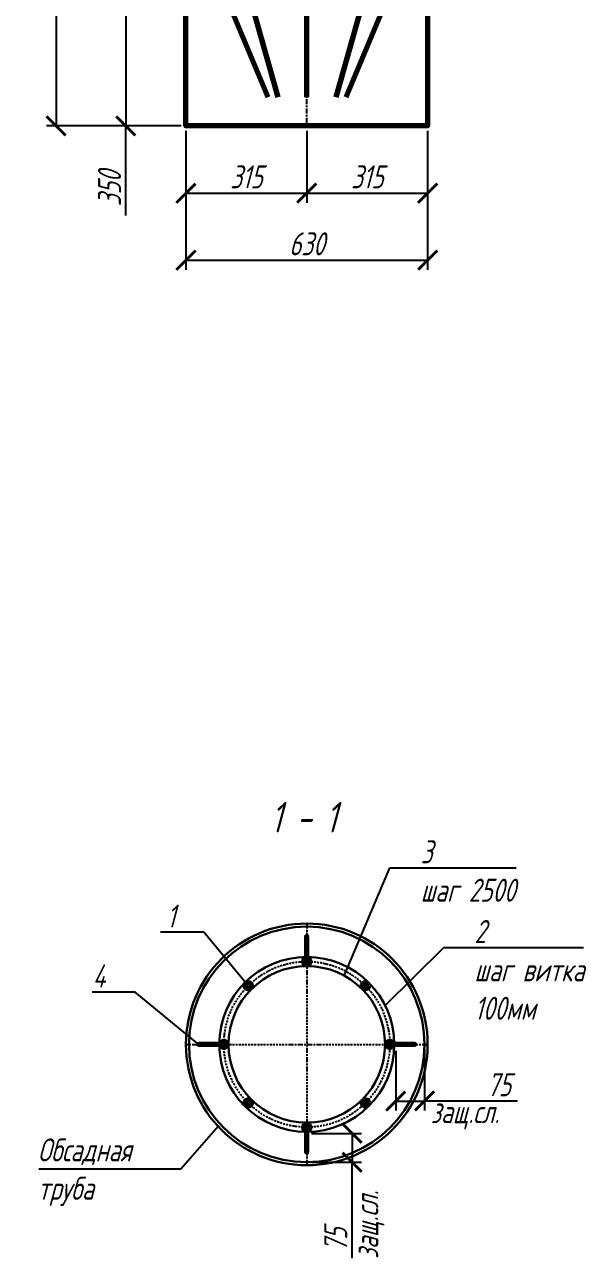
# Model space of a CAD drawing. Header units: millimetres. Extents: x 18535 to 117897, y 11356 to 27315.
# Drawn here: x 61174 to 62638, y 11796 to 15013 of the extents above; entities that cross this region are included whole.
import ezdxf
from ezdxf import colors
from ezdxf.entities.mleader import LeaderData, LeaderLine
from ezdxf.enums import TextEntityAlignment as Align
from ezdxf.math import Vec2, Vec3

# ---------------------------------------------------------------- set-up
doc = ezdxf.new("R2010")
doc.units = ezdxf.units.MM
doc.linetypes.add('ОСЕВАЯ_МЕЛКАЯ', pattern=[8, 5, -1.5, 0, -1.5])
for name, color, linetype, lineweight in [('Dimensions', 1, 'Continuous', 25), ('Обозначения', 102, 'Continuous', 25), ('Основная', 134, 'Continuous', 70)]:
    doc.layers.add(name, color=color, linetype=linetype, lineweight=lineweight)
doc.styles.add('!Жартун', font='simplex.shx', dxfattribs={"width": 0.7, "oblique": 15, "height": 3})
doc.dimstyles.new('!Жартун_размер', dxfattribs={"dimtxt": 3, "dimasz": 2.5, "dimexe": 1.25, "dimexo": 0.625, "dimtad": 1, "dimdec": 0, "dimtxsty": '!Жартун', "dimblk": 'ARCHTICK', "dimcen": 2.5, "dimaunit": 1, "dimadec": 0, "dimazin": 0, "dimtfac": 1, "dimtdec": 0, "dimtix": 1, "dimtmove": 1, "dimatfit": 2, "dimldrblk": 'NONE', "dimfxl": 1, "dimtfill": 1, "dimlwd": 25, "dimarcsym": 0})

# ---------------------------------------------------------------- blocks, each defined once
blk = doc.blocks.new('_ArchTick')
at = {"color": 0, "linetype": 'ByBlock', "const_width": 0.15}
blk.add_lwpolyline([(-0.5, -0.5), (0.5, 0.5)], dxfattribs=at)
blk = doc.blocks.new('*D44')
at = {"layer": 'Defpoints', "color": 0, "transparency": 16777216}
for p in [(61594.5, 20748.7), (61256, 14748.7), (61594.5, 14748.7)]:
    blk.add_point(p, dxfattribs=at)
at = {"layer": 'Обозначения', "color": 0, "lineweight": -2, "transparency": 16777216}
for p, q in [((61582, 20748.7), (61231, 20748.7)), ((61582, 14748.7), (61231, 14748.7))]:
    blk.add_line(p, q, dxfattribs=at)
at = {"layer": 'Обозначения', "color": 0, "linetype": 'Continuous', "lineweight": 25, "transparency": 16777216}
blk.add_line((61256, 20748.7), (61256, 14748.7), dxfattribs=at)
at = {"layer": 'Обозначения', "color": 0, "lineweight": 25, "transparency": 16777216, "xscale": 50, "yscale": 50, "zscale": 50}
for p, rotation in [((61256, 20748.7), 90), ((61256, 14748.7), 270)]:
    blk.add_blockref('_ArchTick', p, dxfattribs=dict(at, rotation=rotation))
at = {"layer": 'Обозначения', "color": 0, "transparency": 16777216, "insert": (61213.5, 17748.7), "char_height": 60, "attachment_point": 5, "rotation": 90, "style": '!Жартун', "bg_fill": 3, "box_fill_scale": 1.1, "bg_fill_color": 256, "bg_fill_true_color": 13158600, "bg_fill_transparency": 0}
blk.add_mtext('6000', dxfattribs=at)
blk = doc.blocks.new('_None')
blk = doc.blocks.new('*D62')
at = {"layer": 'Defpoints', "color": 0, "transparency": 16777216}
for p in [(61693.5, 15098.7), (61437.8, 14748.7), (61594.5, 14748.7)]:
    blk.add_point(p, dxfattribs=at)
at = {"layer": 'Обозначения', "color": 0, "lineweight": -2, "transparency": 16777216}
for p, q in [((61681, 15098.7), (61412.8, 15098.7)), ((61582, 14748.7), (61412.8, 14748.7))]:
    blk.add_line(p, q, dxfattribs=at)
at = {"layer": 'Обозначения', "color": 0, "linetype": 'Continuous', "lineweight": 25, "transparency": 16777216}
for p in [(61437.8, 15098.7), (61437.8, 14515.2)]:
    blk.add_line(p, (61437.8, 14748.7), dxfattribs=at)
at = {"layer": 'Обозначения', "color": 0, "lineweight": 25, "transparency": 16777216, "xscale": 50, "yscale": 50, "zscale": 50}
for p, rotation in [((61437.8, 15098.7), 90), ((61437.8, 14748.7), 270)]:
    blk.add_blockref('_ArchTick', p, dxfattribs=dict(at, rotation=rotation))
at = {"layer": 'Обозначения', "color": 0, "transparency": 16777216, "insert": (61395.3, 14585.6), "char_height": 60, "attachment_point": 5, "rotation": 90, "style": '!Жартун', "bg_fill": 3, "box_fill_scale": 1.1, "bg_fill_color": 256, "bg_fill_true_color": 13158600, "bg_fill_transparency": 0}
blk.add_mtext('350', dxfattribs=at)
blk = doc.blocks.new('*D63')
at = {"layer": 'Defpoints', "color": 0, "transparency": 16777216}
for p in [(61594.5, 14748.7), (61909.5, 14748.7), (61909.5, 14573.5)]:
    blk.add_point(p, dxfattribs=at)
at = {"layer": 'Обозначения', "color": 0, "lineweight": -2, "transparency": 16777216}
for p, q in [((61594.5, 14736.2), (61594.5, 14548.5)), ((61909.5, 14736.2), (61909.5, 14548.5))]:
    blk.add_line(p, q, dxfattribs=at)
at = {"layer": 'Обозначения', "color": 0, "linetype": 'Continuous', "lineweight": 25, "transparency": 16777216}
blk.add_line((61594.5, 14573.5), (61909.5, 14573.5), dxfattribs=at)
at = {"layer": 'Обозначения', "color": 0, "lineweight": 25, "transparency": 16777216, "xscale": 50, "yscale": 50, "zscale": 50, "rotation": 180}
blk.add_blockref('_ArchTick', (61594.5, 14573.5), dxfattribs=at)
at = {"layer": 'Обозначения', "color": 0, "lineweight": 25, "transparency": 16777216, "xscale": 50, "yscale": 50, "zscale": 50}
blk.add_blockref('_ArchTick', (61909.5, 14573.5), dxfattribs=at)
at = {"layer": 'Обозначения', "color": 0, "transparency": 16777216, "insert": (61752, 14616), "char_height": 60, "attachment_point": 5, "style": '!Жартун', "bg_fill": 3, "box_fill_scale": 1.1, "bg_fill_color": 256, "bg_fill_true_color": 13158600, "bg_fill_transparency": 0}
blk.add_mtext('315', dxfattribs=at)
blk = doc.blocks.new('*D64')
at = {"layer": 'Defpoints', "color": 0, "transparency": 16777216}
for p in [(61909.5, 14748.7), (62224.5, 14748.7), (62224.5, 14573.5)]:
    blk.add_point(p, dxfattribs=at)
at = {"layer": 'Обозначения', "color": 0, "lineweight": -2, "transparency": 16777216}
for p, q in [((61909.5, 14736.2), (61909.5, 14548.5)), ((62224.5, 14736.2), (62224.5, 14548.5))]:
    blk.add_line(p, q, dxfattribs=at)
at = {"layer": 'Обозначения', "color": 0, "linetype": 'Continuous', "lineweight": 25, "transparency": 16777216}
blk.add_line((61909.5, 14573.5), (62224.5, 14573.5), dxfattribs=at)
at = {"layer": 'Обозначения', "color": 0, "lineweight": 25, "transparency": 16777216, "xscale": 50, "yscale": 50, "zscale": 50, "rotation": 180}
blk.add_blockref('_ArchTick', (61909.5, 14573.5), dxfattribs=at)
at = {"layer": 'Обозначения', "color": 0, "lineweight": 25, "transparency": 16777216, "xscale": 50, "yscale": 50, "zscale": 50}
blk.add_blockref('_ArchTick', (62224.5, 14573.5), dxfattribs=at)
at = {"layer": 'Обозначения', "color": 0, "transparency": 16777216, "insert": (62067, 14616), "char_height": 60, "attachment_point": 5, "style": '!Жартун', "bg_fill": 3, "box_fill_scale": 1.1, "bg_fill_color": 256, "bg_fill_true_color": 13158600, "bg_fill_transparency": 0}
blk.add_mtext('315', dxfattribs=at)
blk = doc.blocks.new('*D65')
at = {"layer": 'Defpoints', "color": 0, "transparency": 16777216}
for p in [(61594.5, 14748.7), (62224.5, 14748.7), (62224.5, 14398.9)]:
    blk.add_point(p, dxfattribs=at)
at = {"layer": 'Обозначения', "color": 0, "lineweight": -2, "transparency": 16777216}
for p, q in [((61594.5, 14736.2), (61594.5, 14373.9)), ((62224.5, 14736.2), (62224.5, 14373.9))]:
    blk.add_line(p, q, dxfattribs=at)
at = {"layer": 'Обозначения', "color": 0, "linetype": 'Continuous', "lineweight": 25, "transparency": 16777216}
blk.add_line((61594.5, 14398.9), (62224.5, 14398.9), dxfattribs=at)
at = {"layer": 'Обозначения', "color": 0, "lineweight": 25, "transparency": 16777216, "xscale": 50, "yscale": 50, "zscale": 50, "rotation": 180}
blk.add_blockref('_ArchTick', (61594.5, 14398.9), dxfattribs=at)
at = {"layer": 'Обозначения', "color": 0, "lineweight": 25, "transparency": 16777216, "xscale": 50, "yscale": 50, "zscale": 50}
blk.add_blockref('_ArchTick', (62224.5, 14398.9), dxfattribs=at)
at = {"layer": 'Обозначения', "color": 0, "transparency": 16777216, "insert": (61909.5, 14441.4), "char_height": 60, "attachment_point": 5, "style": '!Жартун', "bg_fill": 3, "box_fill_scale": 1.1, "bg_fill_color": 256, "bg_fill_true_color": 13158600, "bg_fill_transparency": 0}
blk.add_mtext('630', dxfattribs=at)
blk = doc.blocks.new('*D70')
at = {"layer": 'Defpoints', "color": 0, "transparency": 16777216}
for p in [(61909.5, 12122.2), (61909.5, 12047.2), (62027.5, 12047.2)]:
    blk.add_point(p, dxfattribs=at)
at = {"layer": 'Обозначения', "color": 0, "lineweight": -2, "transparency": 16777216}
for p, q in [((61922, 12122.2), (62052.5, 12122.2)), ((61922, 12047.2), (62052.5, 12047.2))]:
    blk.add_line(p, q, dxfattribs=at)
at = {"layer": 'Обозначения', "color": 0, "linetype": 'Continuous', "lineweight": 25, "transparency": 16777216}
for p in [(62027.5, 12122.2), (62027.5, 11796.4)]:
    blk.add_line(p, (62027.5, 12047.2), dxfattribs=at)
at = {"layer": 'Обозначения', "color": 0, "lineweight": 25, "transparency": 16777216, "xscale": 50, "yscale": 50, "zscale": 50}
for p, rotation in [((62027.5, 12122.2), 90), ((62027.5, 12047.2), 270)]:
    blk.add_blockref('_ArchTick', p, dxfattribs=dict(at, rotation=rotation))
at = {"layer": 'Обозначения', "color": 0, "transparency": 16777216, "insert": (61985, 11845), "char_height": 60, "attachment_point": 5, "rotation": 90, "style": '!Жартун', "bg_fill": 3, "box_fill_scale": 1.1, "bg_fill_color": 256, "bg_fill_true_color": 13158600, "bg_fill_transparency": 0}
blk.add_mtext('75', dxfattribs=at)
blk = doc.blocks.new('*D71')
at = {"layer": 'Defpoints', "color": 0, "transparency": 16777216}
for p in [(62216.5, 12354.2), (62141.5, 12350.2), (62216.5, 12206.5)]:
    blk.add_point(p, dxfattribs=at)
at = {"layer": 'Обозначения', "color": 0, "lineweight": -2, "transparency": 16777216}
for p, q in [((62141.5, 12337.7), (62141.5, 12181.5)), ((62216.5, 12341.7), (62216.5, 12181.5))]:
    blk.add_line(p, q, dxfattribs=at)
at = {"layer": 'Обозначения', "color": 0, "linetype": 'Continuous', "lineweight": 25, "transparency": 16777216}
for p in [(62141.5, 12206.5), (62458.8, 12206.5)]:
    blk.add_line(p, (62216.5, 12206.5), dxfattribs=at)
at = {"layer": 'Обозначения', "color": 0, "lineweight": 25, "transparency": 16777216, "xscale": 50, "yscale": 50, "zscale": 50, "rotation": 180}
blk.add_blockref('_ArchTick', (62141.5, 12206.5), dxfattribs=at)
at = {"layer": 'Обозначения', "color": 0, "lineweight": 25, "transparency": 16777216, "xscale": 50, "yscale": 50, "zscale": 50}
blk.add_blockref('_ArchTick', (62216.5, 12206.5), dxfattribs=at)
at = {"layer": 'Обозначения', "color": 0, "transparency": 16777216, "insert": (62410.3, 12249), "char_height": 60, "attachment_point": 5, "style": '!Жартун', "bg_fill": 3, "box_fill_scale": 1.1, "bg_fill_color": 256, "bg_fill_true_color": 13158600, "bg_fill_transparency": 0}
blk.add_mtext('75', dxfattribs=at)

msp = doc.modelspace()

# ---------------------------------------------------------------- linework, layer by layer
at = {"layer": 'Dimensions', "linetype": 'ОСЕВАЯ_МЕЛКАЯ'}
for points in [[(61909.5, 14748.7), (61909.5, 20748.7)], [(61909.5, 12669.2), (61909.5, 12039.2)], [(61594.5, 12354.2), (62224.5, 12354.2)]]:
    msp.add_lwpolyline(points, dxfattribs=at)
msp.add_circle((61909.5, 12354.2), 216, dxfattribs=at)
at = {"layer": 'Основная'}
msp.add_line((61909.5, 14823.7), (61909.5, 21348.7), dxfattribs=at)
msp.add_lwpolyline([(62224.5, 20748.7), (62224.5, 14748.7), (61594.5, 14748.7), (61594.5, 20748.7)], close=True, dxfattribs=at)
for points in [[(61756.8, 15098.7), (61834.1, 14823.7)], [(62062.3, 15098.7), (61984.9, 14823.7)], [(62125.5, 15098.7), (62011.6, 14823.7)]]:
    msp.add_lwpolyline(points, dxfattribs=at)
at = {"layer": 'Основная', "lineweight": 40}
for points in [[(61906.5, 12635.2), (61906.5, 12585.2)], [(61912.5, 12635.2), (61912.5, 12585.2)], [(61628.5, 12357.2), (61678.5, 12357.2)], [(61628.5, 12351.2), (61678.5, 12351.2)], [(62190.5, 12357.2), (62140.5, 12357.2)], [(62190.5, 12351.2), (62140.5, 12351.2)], [(61906.5, 12073.2), (61906.5, 12123.2)], [(61912.5, 12073.2), (61912.5, 12123.2)]]:
    msp.add_lwpolyline(points, dxfattribs=at)
at = {"layer": 'Основная', "lineweight": 30}
for radius in [315, 307, 228, 204]:
    msp.add_circle((61909.5, 12354.2), radius, dxfattribs=at)
at = {"layer": 'Основная', "lineweight": 40}
for centre in [(61909.5, 12635.2), (61909.5, 12585.2), (61628.5, 12354.2), (61678.5, 12354.2), (62140.5, 12354.2), (62190.5, 12354.2), (61909.5, 12123.2), (61909.5, 12073.2)]:
    msp.add_circle(centre, 3, dxfattribs=at)
at = {"layer": 'Основная'}
for centre in [(61909.5, 12570.2), (61756.8, 12506.9), (62062.3, 12506.9), (61693.5, 12354.2), (62125.5, 12354.2), (61756.8, 12201.4), (62062.3, 12201.4), (61909.5, 12138.2)]:
    msp.add_circle(centre, 8, dxfattribs=at)

# ---------------------------------------------------------------- texts
at = {"layer": 'Обозначения', "style": '!Жартун', "oblique": 15, "width": 0.7}
msp.add_text('1 - 1', height=80, dxfattribs=at).set_placement((61901.2, 12906.4), align=Align.CENTER)

# ---------------------------------------------------------------- leaders
at = {"layer": 'Обозначения'}
ml = msp.add_multileader_mtext('Standard', dxfattribs=at)
ml.set_content('3\\Pшаг 2500', color=256, style='!Жартун')
ml.set_leader_properties()
ml.set_arrow_properties(name='NONE')
ml.build(insert=Vec2(0, 0))
ml.multileader.update_dxf_attribs({"text_left_attachment_type": 6, "text_right_attachment_type": 6, "dogleg_length": 2, "arrow_head_size": 50, "scale": 20})
ctx = ml.context
ctx.base_point, ctx.scale, ctx.char_height, ctx.arrow_head_size, ctx.landing_gap_size, ctx.plane_origin = Vec3(62166.2, 12814.2), 20, 60, 50, 40, Vec3(62092.9, 12264.7)
ctx.left_attachment, ctx.right_attachment = 6, 6
notes = []
notes.append((ctx, [(0, (1, 1, 0), (62126.2, 12814.2), (1, 0), 40, [(0, [(62007.1, 12533.3)], 0, [])])]))
ctx.mtext.insert, ctx.mtext.flow_direction = Vec3(62206.2, 12886.2), 5
ml = msp.add_multileader_mtext('Standard', dxfattribs=at)
ml.set_content('1', color=256, style='!Жартун')
ml.set_leader_properties()
ml.set_arrow_properties(name='NONE')
ml.build(insert=Vec2(0, 0))
ml.multileader.update_dxf_attribs({"text_left_attachment_type": 6, "text_right_attachment_type": 6, "dogleg_length": 2, "arrow_head_size": 50, "scale": 20})
ctx = ml.context
ctx.base_point, ctx.scale, ctx.char_height, ctx.arrow_head_size, ctx.landing_gap_size, ctx.plane_origin = Vec3(61504.6, 12646.7), 20, 60, 50, 40, Vec3(61756.8, 12506.9)
ctx.left_attachment, ctx.right_attachment = 6, 6
notes.append((ctx, [(0, (1, 1, 0), (61640.7, 12646.7), (-1, 0), 40, [(0, [(61756.8, 12506.9)], 0, [])])]))
ctx.mtext.insert, ctx.mtext.flow_direction = Vec3(61544.6, 12718.7), 5
ml = msp.add_multileader_mtext('Standard', dxfattribs=at)
ml.set_content('2\\Pшаг витка^J100мм', color=256, style='!Жартун')
ml.set_leader_properties()
ml.set_arrow_properties(name='NONE')
ml.build(insert=Vec2(0, 0))
ml.multileader.update_dxf_attribs({"text_left_attachment_type": 6, "text_right_attachment_type": 6, "dogleg_length": 2, "arrow_head_size": 50, "scale": 20})
ctx = ml.context
ctx.base_point, ctx.scale, ctx.char_height, ctx.arrow_head_size, ctx.landing_gap_size, ctx.plane_origin = Vec3(62306.3, 12606.4), 20, 60, 50, 40, Vec3(62113.8, 12455.5)
ctx.left_attachment, ctx.right_attachment = 6, 6
notes.append((ctx, [(0, (1, 1, 0), (62266.3, 12606.4), (1, 0), 40, [(0, [(62113.8, 12455.5)], 0, [])])]))
ctx.mtext.insert, ctx.mtext.flow_direction = Vec3(62346.3, 12678.4), 5
ml = msp.add_multileader_mtext('Standard', dxfattribs=at)
ml.set_content('4', color=256, style='!Жартун')
ml.set_leader_properties()
ml.set_arrow_properties(name='NONE')
ml.build(insert=Vec2(0, 0))
ml.multileader.update_dxf_attribs({"text_left_attachment_type": 6, "text_right_attachment_type": 6, "dogleg_length": 2, "arrow_head_size": 50, "scale": 20})
ctx = ml.context
ctx.base_point, ctx.scale, ctx.char_height, ctx.arrow_head_size, ctx.landing_gap_size, ctx.plane_origin = Vec3(61311, 12490.5), 20, 60, 50, 40, Vec3(61628.5, 12354.2)
ctx.left_attachment, ctx.right_attachment = 6, 6
notes.append((ctx, [(0, (1, 1, 0), (61461.8, 12490.5), (-1, 0), 40, [(0, [(61628.5, 12354.2)], 0, [])])]))
ctx.mtext.insert, ctx.mtext.flow_direction = Vec3(61351, 12562.5), 5
ml = msp.add_multileader_mtext('Standard', dxfattribs=at)
ml.set_content('Обсадная ^Jтруба', color=256, style='!Жартун')
ml.set_leader_properties()
ml.set_arrow_properties(name='NONE')
ml.build(insert=Vec2(0, 0))
ml.multileader.update_dxf_attribs({"text_left_attachment_type": 6, "text_right_attachment_type": 6, "dogleg_length": 2, "arrow_head_size": 50, "scale": 20})
ctx = ml.context
ctx.base_point, ctx.scale, ctx.char_height, ctx.arrow_head_size, ctx.landing_gap_size, ctx.plane_origin = Vec3(61168.3, 12029.1), 20, 60, 50, 40, Vec3(61678.9, 12139.7)
ctx.left_attachment, ctx.right_attachment = 6, 6
notes.append((ctx, [(0, (1, 1, 0), (61581.2, 12029.1), (-1, 0), 40, [(0, [(61678.9, 12139.7)], 0, [])])]))
ctx.mtext.insert, ctx.mtext.flow_direction = Vec3(61208.3, 12109.1), 5
for ctx, leaders in notes:
    for number, flags, end, landing, length, lines in leaders:
        leader = LeaderData()
        leader.index, (leader.has_last_leader_line, leader.has_dogleg_vector, leader.attachment_direction) = number, flags
        leader.last_leader_point, leader.dogleg_vector, leader.dogleg_length = Vec3(end), Vec3(landing), length
        for number, points, colour, breaks in lines:
            line = LeaderLine()
            line.index, line.vertices, line.color, line.breaks = number, Vec3.list(points), colors.encode_raw_color(colour), breaks
            leader.lines.append(line)
        ctx.leaders.append(leader)

# ---------------------------------------------------------------- next in the draw order: dimensions: what is measured, and where the dimension line sits
dim = msp.add_linear_dim(base=(61256, 14748.7), p1=(61594.5, 20748.7), p2=(61594.5, 14748.7), angle=90, dimstyle='!Жартун_размер', dxfattribs=at)
dim.commit()
dim.dimension.update_dxf_attribs({"geometry": '*D44', "text_midpoint": (61213.5, 17748.7)})
dim = msp.add_linear_dim(base=(62216.5, 12206.5), p1=(62141.5, 12350.2), p2=(62216.5, 12354.2), dimstyle='!Жартун_размер', dxfattribs=at)
dim.commit()
dim.dimension.update_dxf_attribs({"geometry": '*D71', "text_midpoint": (62410.3, 12240.3), "dimtype": 160})
dim = msp.add_linear_dim(base=(62027.5, 12047.2), p1=(61909.5, 12122.2), p2=(61909.5, 12047.2), angle=90, dimstyle='!Жартун_размер', dxfattribs=at)
dim.commit()
dim.dimension.update_dxf_attribs({"geometry": '*D70', "text_midpoint": (61985, 11845), "dimtype": 160})

# ---------------------------------------------------------------- next in the draw order: texts
at = {"layer": 'Обозначения', "insert": (62232.9, 12208.8), "char_height": 60, "attachment_point": 1, "style": '!Жартун'}
msp.add_mtext_dynamic_manual_height_columns('защ.сл.', width=63.489, gutter_width=300, heights=[0], dxfattribs=at)
at = {"layer": 'Обозначения', "insert": (62035.8, 11794.9), "char_height": 60, "attachment_point": 1, "rotation": 90, "style": '!Жартун'}
msp.add_mtext_dynamic_manual_height_columns('защ.сл.', width=63.489, gutter_width=300, heights=[0], dxfattribs=at)

# ---------------------------------------------------------------- next in the draw order: dimensions: what is measured, and where the dimension line sits
at = {"layer": 'Обозначения'}
dim = msp.add_linear_dim(base=(61437.8, 14748.7), p1=(61693.5, 15098.7), p2=(61594.5, 14748.7), angle=90, dimstyle='!Жартун_размер', dxfattribs=at)
dim.commit()
dim.dimension.update_dxf_attribs({"geometry": '*D62', "text_midpoint": (61395.3, 14585.6), "dimtype": 160})

# ---------------------------------------------------------------- next in the draw order: linework, layer by layer
at = {"layer": 'Основная'}
msp.add_lwpolyline([(61693.5, 15098.7), (61807.5, 14823.7)], dxfattribs=at)

# ---------------------------------------------------------------- next in the draw order: dimensions: what is measured, and where the dimension line sits
at = {"layer": 'Обозначения'}
dim = msp.add_linear_dim(base=(61909.5, 14573.5), p1=(61594.5, 14748.7), p2=(61909.5, 14748.7), dimstyle='!Жартун_размер', dxfattribs=at)
dim.commit()
dim.dimension.update_dxf_attribs({"geometry": '*D63', "text_midpoint": (61752, 14616)})

# ---------------------------------------------------------------- next in the draw order: dimensions: what is measured, and where the dimension line sits
dim = msp.add_linear_dim(base=(62224.5, 14573.5), p1=(61909.5, 14748.7), p2=(62224.5, 14748.7), dimstyle='!Жартун_размер', dxfattribs=at)
dim.commit()
dim.dimension.update_dxf_attribs({"geometry": '*D64', "text_midpoint": (62067, 14616)})

# ---------------------------------------------------------------- next in the draw order: dimensions: what is measured, and where the dimension line sits
dim = msp.add_linear_dim(base=(62224.5, 14398.9), p1=(61594.5, 14748.7), p2=(62224.5, 14748.7), dimstyle='!Жартун_размер', dxfattribs=at)
dim.commit()
dim.dimension.update_dxf_attribs({"geometry": '*D65', "text_midpoint": (61909.5, 14441.4)})

doc.saveas('drawing.dxf')
